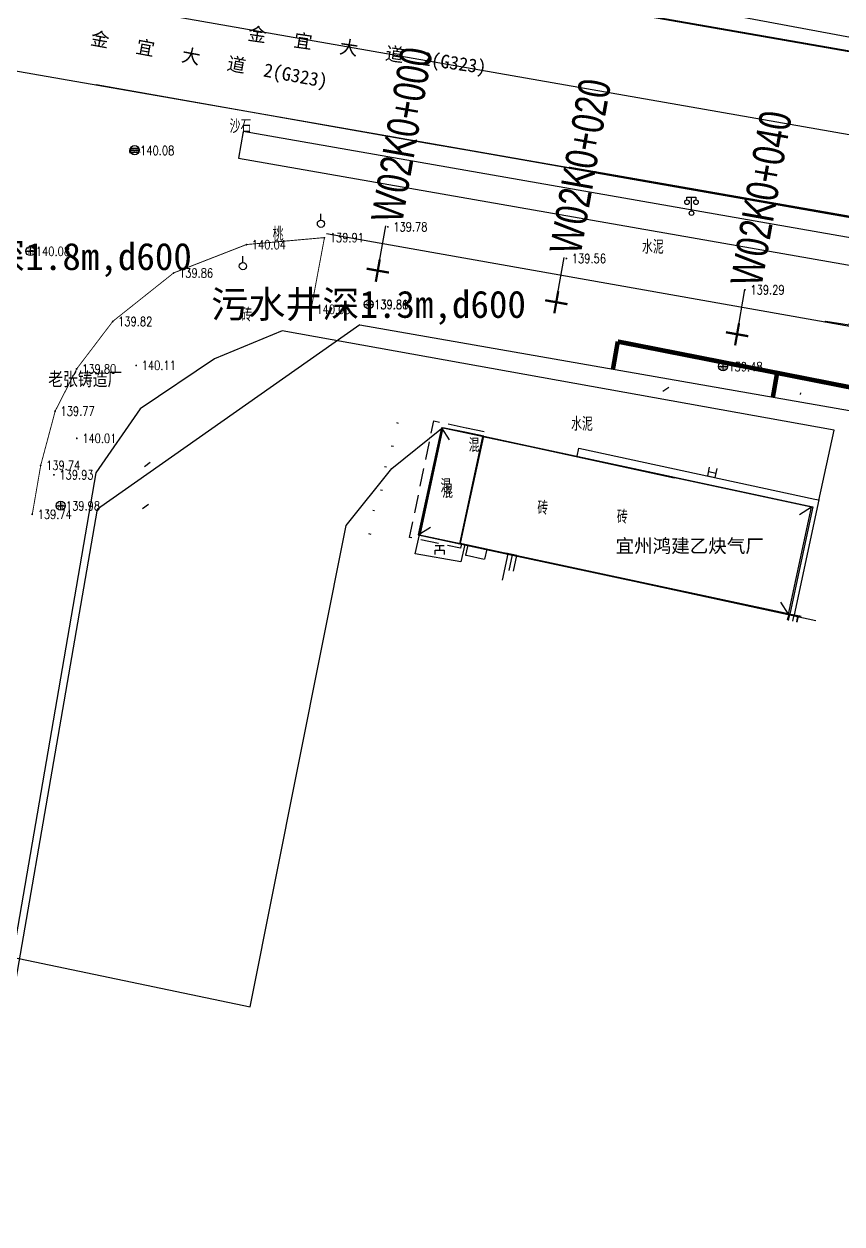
# Model space of a CAD drawing. Extents: x 529262 to 576451, y 2694391 to 2717535.
# Drawn here: x 561816.2 to 561906.4, y 2710966.7 to 2711099 of the extents above; entities that cross this region are included whole.
import ezdxf
from ezdxf.enums import TextEntityAlignment as Align
from ezdxf.xclip import XClip

# ---------------------------------------------------------------- set-up
doc = ezdxf.new("R2010")
doc.units = 0
doc.header["$XCLIPFRAME"] = 0
doc.linetypes.add('X5', pattern=[3, 2, -1])
for name, color, linetype in [('COMPONENT', 8, 'Continuous'), ('DLDW', 8, 'Continuous'), ('DLSS', 4, 'Continuous'), ('DMTZ', 8, 'Continuous'), ('GCD', 8, 'Continuous'), ('GPSCOMMON', 7, 'Continuous'), ('GXYZ', 8, 'Continuous'), ('JMD', 8, 'Continuous'), ('PP-COM', 7, 'Continuous'), ('RD-中线', 40, 'Continuous'), ('RD-红线', 7, 'Continuous'), ('ZBTZ', 8, 'Continuous'), ('ZJ', 7, 'Continuous'), ('桩号标注_W02-', 7, 'Continuous')]:
    doc.layers.add(name, color=color, linetype=linetype)
doc.layers.add('现状管道深度（物探资料）', color=2, linetype='Continuous', plot=False)
doc.styles.add('HZ', font='rs.shx', dxfattribs={"width": 0.8, "bigfont": 'hztxt.shx'})
doc.styles.add('SEMDI', font='smsim.shx', dxfattribs={"width": 0.75, "bigfont": 'smfs.shx'})
doc.styles.get("Standard").update_dxf_attribs({"font": '', "height": 2.5, "bigfont": 'smfs.shx'})
doc.styles.add('宋体', font='', dxfattribs={"width": 0.75})
doc.styles.add('等线体', font='simhei.ttf')
doc.styles.get('Standard').set_extended_font_data('FangSong_GB2312')
doc.styles.get('宋体').set_extended_font_data('SimSun')
doc.linetypes.add('10422', pattern='A,0.75,[150,AAA.SHX,S=0.5,R=0,X=0,Y=0.5],1.5,[177,AAA.SHX,S=1,R=0,X=0,Y=0.4],0.75', length=3)
doc.linetypes.add('1161', pattern='A,0,[149,AAA.SHX,S=0.15,R=0,X=0,Y=0],-1.6', length=1.6)

# ---------------------------------------------------------------- blocks, each defined once
blk = doc.blocks.new('A$C19FD0107')
at = {"layer": 'RD-中线', "color": 8}
blk.add_lwpolyline([(-9929.425205267966, 16843.05701837642), (-8702.785203561187, 16628.34379964275)], dxfattribs=at)
at = {"layer": 'RD-红线', "color": 8}
blk.add_lwpolyline([(-9144.7649583444, 16675.25258490955), (-9173.705719321966, 16654.91075072344, 0.4145317656116227)], format="xyb", dxfattribs=at)
blk.add_lwpolyline([(-9144.7649583444, 16675.25258490955), (-9023.493829451501, 16654.02507366939)], dxfattribs=at)
at = {"layer": 'RD-红线', "color": 8, "linetype": 'Continuous', "flags": 128}
blk.add_lwpolyline([(-9187.413728512824, 16576.09393472457), (-9173.70665000379, 16654.90539958281), (-9173.705719321966, 16654.91075072344)], dxfattribs=at)
blk = doc.blocks.new('GC200')
at = {"linetype": 'Continuous', "const_width": 0.2, "flags": 128}
blk.add_lwpolyline([(-0.1, 0, 1), (0.1, 0, 1)], format="xyb", close=True, dxfattribs=at)
blk = doc.blocks.new('gc018')
for p, q in [((-1, 1), (1, 1)), ((-1, 0), (1, 0)), ((-1, -1), (-1, 0)), ((0, 0), (0, 1)), ((1, 0), (1, -1))]:
    blk.add_line(p, q)
blk = doc.blocks.new('gc125')
at = {"color": 8}
blk.add_line((0, 0.8), (0, 2.2), dxfattribs=at)
blk.add_circle((0, 0), 0.8, dxfattribs=at)
blk = doc.blocks.new('gc097')
at = {"color": 8}
for p, q in [((-1, 2.9), (-1, 3.5)), ((-1, 3.5), (1, 3.5)), ((0, 0.5), (0, 3.5)), ((1, 3.5), (1, 2.9))]:
    blk.add_line(p, q, dxfattribs=at)
for centre in [(-1, 2.399999999999999), (1, 2.399999999999999), (0, 0)]:
    blk.add_circle(centre, 0.5, dxfattribs=at)
blk = doc.blocks.new('gcbj0102')
for p, q in [((-1, 0), (1, 0)), ((-8.881784197001252e-16, -1), (-8.881784197001252e-16, 1))]:
    blk.add_line(p, q)
blk.add_circle((0, 0), 1)
blk = doc.blocks.new('gcbj0103')
for p, q in [((-1, 0), (1, 0)), ((-0.9009279699931144, 0.4339686542644392), (0.9009279699931144, 0.4339686542644392)), ((-0.8840719287007585, -0.4673508584386284), (0.8840719287007585, -0.4673508584386284))]:
    blk.add_line(p, q)
blk.add_circle((0, 0), 1)

msp = doc.modelspace()

# ---------------------------------------------------------------- linework, layer by layer
at = {"color": 8, "linetype": 'Continuous', "flags": 128}
msp.add_lwpolyline([(561903.8701561291, 2711046.496759985), (561905.5602864975, 2711054.225730292), (561844.6621571921, 2711065.207480519), (561837.1951164074, 2711062.099504872), (561828.9847112969, 2711056.595845466), (561824.0998380714, 2711049.534611883), (561814.8823359006, 2710996.118289879), (561841.1071519719, 2710990.643068141), (561851.7027869623, 2711043.728264289), (561856.7667140297, 2711050.021849574), (561862.2357207877, 2711054.426312902)], dxfattribs=at)
at = {"layer": 'DLDW', "color": 252, "linetype": '1161'}
msp.add_lwpolyline([(561864.7902602633, 2711041.641424503), (561864.3756494417, 2711039.709038125), (561859.3416494417, 2711040.599038124), (561859.8006494415, 2711042.682038125)], dxfattribs=at)
at = {"layer": 'DLSS', "color": 8, "linetype": 'Continuous', "elevation": 141.203, "flags": 128}
msp.add_lwpolyline([(561759.2685533715, 2711103.673568791), (561762.6866494418, 2711103.058038125), (561832.3456494417, 2711090.882038125), (561876.2942924028, 2711083.200063409)], dxfattribs=at)
at = {"layer": 'DLSS', "color": 8, "linetype": 'Continuous', "flags": 128}
for points, const_width, elevation in [([(561942.5576494418, 2711089.765038125), (561924.1596494418, 2711093.063038125), (561878.8790252763, 2711100.962136782)], 0.2, -0.4269999999999925), ([(562084.0626494415, 2711065.071038125), (562061.7916494417, 2711068.945038125), (562012.0036494418, 2711077.665038124), (561959.5286494415, 2711086.845038125), (561890.1756494415, 2711099.030038125), (561878.887372768, 2711101.019500063)], 0.1, 136.145), ([(561876.2942924028, 2711083.200063409), (561948.4849034364, 2711070.581552089)], 0.2, 141.203)]:
    msp.add_lwpolyline(points, dxfattribs=dict(at, const_width=const_width, elevation=elevation))
msp.add_lwpolyline([(561864.9976494417, 2711085.102605182), (561860.7036494417, 2711085.857038125), (561824.1218579422, 2711092.310230558)], dxfattribs=at)
at = {"layer": 'DLSS', "linetype": 'Continuous', "flags": 128}
msp.add_lwpolyline([(561876.282626288, 2711083.119894821), (561864.9976494417, 2711085.102605182)], dxfattribs=at)
at = {"layer": 'DLSS', "color": 8, "linetype": 'Continuous', "const_width": 0.1, "flags": 128}
msp.add_lwpolyline([(561988.1666494418, 2711063.521038125), (561954.2126494417, 2711069.435038125), (561920.4436494417, 2711075.361038125), (561876.282626288, 2711083.119894821)], dxfattribs=at)
at = {"layer": 'DLSS', "linetype": 'Continuous', "const_width": 0.1, "flags": 128}
msp.add_lwpolyline([(561817.085, 2711044.98), (561818.017, 2711050.379), (561819.612, 2711056.351), (561821.992, 2711061.013), (561825.97, 2711066.242), (561832.685, 2711071.582), (561840.713, 2711074.707), (561849.32, 2711075.474), (561847.843, 2711067.571)], dxfattribs=at)
at = {"layer": 'DMTZ', "linetype": '10422'}
for points in [[(561904.469014699, 2711066.167196366), (561904.6436494418, 2711066.263038124), (561907.2286494419, 2711065.867038125), (561908.7346494417, 2711071.393038125)], [(561877.1904645971, 2711051.35700337), (561877.3806494417, 2711052.242038125), (561903.4156494418, 2711046.645038125)]]:
    msp.add_lwpolyline(points, dxfattribs=at)
at = {"layer": 'DMTZ', "linetype": '10422', "flags": 128}
for points in [[(561903.4156494418, 2711046.645038125), (561903.4156494418, 2711046.645038125), (561903.8709041082, 2711046.538157015), (561901.1442298224, 2711033.85677671)], [(561870.1886649802, 2711038.67398779), (561870.5597533458, 2711040.403528037)]]:
    msp.add_lwpolyline(points, dxfattribs=at)
at = {"layer": 'GPSCOMMON', "const_width": 0.5}
for points in [[(561881.6826799219, 2711064.009548215), (561881.1502174281, 2711060.967631196)], [(561881.6826799219, 2711064.009548215), (561923.3768902429, 2711055.804397845)], [(561899.2626000504, 2711060.54993387), (561898.7950826291, 2711057.879043024)]]:
    msp.add_lwpolyline(points, dxfattribs=at)
at = {"layer": 'JMD', "linetype": 'Continuous'}
for p, q in [((561886.6446494418, 2711058.530038124), (561887.3091132765, 2711058.975557835)), ((561901.8456926097, 2711058.363994732), (561901.8036719608, 2711058.168458891)), ((561857.2578099382, 2711055.068114664), (561857.4509142442, 2711055.016050021)), ((561862.2278369437, 2711054.5080295), (561863.0954514307, 2711053.163691334)), ((561856.931692811, 2711052.423613093), (561856.6881609961, 2711052.480113139)), ((561830.0916494417, 2711050.688038124), (561829.4491617294, 2711050.211373106)), ((561855.9561938886, 2711050.24050701), (561856.1492981946, 2711050.188442367)), ((561891.7786494417, 2711050.159038125), (561891.5706430207, 2711049.19147565)), ((561891.6757319535, 2711049.680307232), (561892.5366449325, 2711049.505599248)), ((561892.4294249449, 2711049.006854853), (561892.6416494417, 2711049.994038125)), ((561891.5706430207, 2711049.19147565), (561892.4294249449, 2711049.006854853)), ((561855.7261604964, 2711047.571664561), (561855.4843790905, 2711047.635239334)), ((561829.2484119218, 2711045.607244451, -851.1449999999999), (561829.8989005776, 2711046.072931588, -851.1449999999999)), ((561854.6545778388, 2711045.412899355), (561854.847682145, 2711045.360834713)), ((561903.0673611957, 2711045.763487065), (561901.7238670678, 2711044.894566167)), ((561854.4546650365, 2711042.736036443), (561854.2128836308, 2711042.799611216)), ((561859.6618369437, 2711042.679029501), (561861.0060533126, 2711043.546832677)), ((561868.957822649, 2711037.699804435), (561869.582900734, 2711040.613120522)), ((561870.5597533458, 2711040.403528037), (561869.3369866979, 2711040.665883583)), ((561869.696636601, 2711038.761995766), (561870.07132704, 2711040.50832428)), ((561870.5597533458, 2711040.403528037), (561870.081483144, 2711040.506145197)), ((561870.1886649802, 2711038.67398779), (561870.5597533458, 2711040.403528037)), ((561900.5268369435, 2711033.9410295), (561899.6577274734, 2711035.284401648)), ((561900.5388624133, 2711033.938458141), (561900.3852217711, 2711033.272799661)), ((561900.5100029872, 2711033.250480335), (561900.6656494415, 2711033.944038125)), ((561901.7608369439, 2711033.7160295), (561900.5388624133, 2711033.938458141)), ((561900.6656494415, 2711033.944038125), (561901.8996494418, 2711033.719038125)), ((561900.9936181143, 2711033.163977217), (561901.1442298224, 2711033.85677671)), ((561901.5226966726, 2711033.759376735), (561901.3823290939, 2711033.094449385)), ((561901.4772083039, 2711033.077478561), (561901.6228102032, 2711033.769515296))]:
    msp.add_line(p, q, dxfattribs=at)
at = {"layer": 'JMD', "linetype": 'X5', "flags": 128}
for points in [[(561864.4445476204, 2711041.715600249), (561864.3386494418, 2711041.222038125), (561858.7186494417, 2711042.419038125), (561861.3825476203, 2711055.259600248), (561864.9976494417, 2711054.489622156)], [(561864.9976494417, 2711054.489622156), (561867.0025476204, 2711054.062600248), (561866.8966494417, 2711053.569038124)]]:
    msp.add_lwpolyline(points, dxfattribs=at)
at = {"layer": 'JMD', "linetype": 'Continuous', "flags": 128}
for points in [[(561871.8201507564, 2711052.454127141), (561862.2278369437, 2711054.5080295), (561859.6618369437, 2711042.679029501), (561870.073705966, 2711040.452701065)], [(561870.0726503314, 2711040.445446831), (561864.2414514527, 2711041.708659513), (561866.8066494418, 2711053.550038124), (561871.8215383654, 2711052.463662678)], [(561864.9976494417, 2711044.814840541), (561866.8966494417, 2711053.569038124), (561871.8281799436, 2711052.509303061)], [(561870.073705966, 2711040.452701065), (561900.5268369435, 2711033.9410295), (561903.0673611957, 2711045.763487065), (561871.8201507564, 2711052.454127141)], [(561871.8281799436, 2711052.509303061), (561903.2036494417, 2711045.767038125), (561900.6656494415, 2711033.944038125), (561870.081483144, 2711040.506145197)], [(561871.8215383654, 2711052.463662678), (561887.903927044, 2711048.979734627)], [(561864.9976494417, 2711041.596927294), (561864.3306494417, 2711041.740038124), (561864.9976494417, 2711044.814840541)], [(561870.081483144, 2711040.506145197), (561864.9976494417, 2711041.596927294)], [(561903.5322570007, 2711033.197091841), (561870.0726503314, 2711040.445446831)]]:
    msp.add_lwpolyline(points, dxfattribs=at)
at = {"layer": 'JMD', "linetype": 'Continuous', "elevation": 141.211, "flags": 128}
for points in [[(561864.9976494417, 2711053.963929515), (561862.3666494418, 2711054.511038125), (561859.8006494415, 2711042.682038125), (561864.3306494417, 2711041.740038124), (561864.9976494417, 2711044.814840541)], [(561864.9976494417, 2711044.814840541), (561866.8966494417, 2711053.569038124), (561864.9976494417, 2711053.963929515)]]:
    msp.add_lwpolyline(points, dxfattribs=at)
at = {"layer": 'JMD', "linetype": 'Continuous', "elevation": 115.641, "flags": 128}
msp.add_lwpolyline([(561866.8066494418, 2711053.550038124), (561862.3876494417, 2711054.487038124), (561859.8266494418, 2711042.665038125), (561864.2414514527, 2711041.708659513)], close=True, dxfattribs=at)
at = {"layer": 'JMD', "linetype": 'X5'}
for points in [[(561865.1342193405, 2711041.567624998), (561864.9976494417, 2711040.93111047)], [(561864.9976494417, 2711040.93111047), (561864.8976494418, 2711040.465038125), (561864.9976494417, 2711040.443088054)], [(561864.9976494417, 2711040.443088054), (561867.0206494418, 2711039.999038125), (561867.2593712808, 2711041.111654598)]]:
    msp.add_lwpolyline(points, dxfattribs=at)
at = {"layer": 'ZBTZ', "linetype": '1161', "flags": 128}
for points in [[(561999.3869239563, 2711083.509492726), (561848.2216872387, 2711111.71614923), (561847.5378809803, 2711108.769185768), (561998.7834732548, 2711080.569591912)], [(561994.4847603522, 2711060.19529436), (561840.3484894239, 2711087.191570857), (561839.8264094578, 2711084.237243567), (561839.8264094578, 2711084.237243567), (561993.9672040178, 2711057.240275673)]]:
    msp.add_lwpolyline(points, close=True, dxfattribs=at)
at = {"layer": 'ZBTZ', "linetype": '1161', "elevation": 137.81, "flags": 128}
msp.add_lwpolyline([(561966.4211731956, 2711055.197243427), (561849.5530635194, 2711075.877850926)], dxfattribs=at)
at = {"layer": '桩号标注_W02-'}
for p, q in [((561855.2021255568, 2711071.831602438), (561856.0733737315, 2711076.75510999)), ((561874.8961557663, 2711068.34660974), (561875.767403941, 2711073.270117293)), ((561894.8450717215, 2711064.816513275), (561895.7163198962, 2711069.740020827))]:
    msp.add_line(p, q, dxfattribs=at)
at = {"layer": '桩号标注_W02-', "const_width": 0.25}
for points in [[(561855.4199376004, 2711073.062479326), (561854.9843135133, 2711070.60072555)], [(561856.4330024449, 2711071.613790394), (561853.9712486687, 2711072.049414482)], [(561875.11396781, 2711069.577486628), (561874.6783437228, 2711067.115732852)], [(561876.1270326545, 2711068.128797696), (561873.6652788783, 2711068.564421784)], [(561895.0628837651, 2711066.047390163), (561894.627259678, 2711063.585636387)], [(561896.0759486096, 2711064.598701231), (561893.6141948334, 2711065.034325318)]]:
    msp.add_lwpolyline(points, dxfattribs=at)

# ---------------------------------------------------------------- block references
at = {"layer": 'COMPONENT', "linetype": 'Continuous', "xscale": 0.5, "yscale": 0.5}
for name, p in [('gcbj0103', (561828.3885996187, 2711085.115669151)), ('gcbj0102', (561816.880443365, 2711073.981511463)), ('gcbj0102', (561854.2094020606, 2711068.108638125)), ('gcbj0102', (561893.3026420894, 2711061.271476414)), ('gcbj0102', (561820.2144608807, 2711045.90444991))]:
    msp.add_blockref(name, p, dxfattribs=at)
at = {"layer": 'DLDW', "color": 252, "linetype": 'Continuous', "xscale": 0.5, "yscale": 0.5}
msp.add_blockref('gc097', (561889.8116494417, 2711078.170038125, -849.9), dxfattribs=at)
at = {"layer": 'DLDW', "color": 252, "linetype": '1161', "xscale": 0.5, "yscale": 0.5, "zscale": 0.5}
msp.add_blockref('gc018', (561862.0390288042, 2711041.021692802), dxfattribs=at)
at = {"layer": 'GCD', "linetype": 'Continuous'}
ref = msp.add_blockref('GC200', (561828.3778874236, 2711085.080407475, 140.08), dxfattribs=dict(at, xscale=0.5, yscale=0.5, zscale=0.5))
ref.add_attrib('height', '140.08', dxfattribs={"linetype": 'Continuous', "height": 1, "style": 'HZ', "width": 0.8}).set_placement((561828.9778874236, 2711085.080407475, 140.08), align=Align.MIDDLE_LEFT)
ref = msp.add_blockref('GC200', (561856.3126997735, 2711076.656719203, 139.776), dxfattribs=dict(at, xscale=0.5, yscale=0.5, zscale=0.5))
ref.add_attrib('height', '139.78', dxfattribs={"linetype": 'Continuous', "height": 1, "style": 'HZ', "width": 0.8}).set_placement((561856.9126997734, 2711076.656719203, 139.776), align=Align.MIDDLE_LEFT)
ref = msp.add_blockref('GC200', (561849.3038874236, 2711075.456407475, 139.907), dxfattribs=dict(at, xscale=0.5, yscale=0.5, zscale=0.5))
ref.add_attrib('height', '139.91', dxfattribs={"linetype": 'Continuous', "height": 1, "style": 'HZ', "width": 0.8}).set_placement((561849.9038874236, 2711075.456407475, 139.907), align=Align.MIDDLE_LEFT)
ref = msp.add_blockref('GC200', (561816.8728874236, 2711073.961407475, 140.078), dxfattribs=dict(at, xscale=0.5, yscale=0.5, zscale=0.5))
ref.add_attrib('height', '140.08', dxfattribs={"linetype": 'Continuous', "height": 1, "style": 'HZ', "width": 0.8}).set_placement((561817.4728874236, 2711073.961407475, 140.078), align=Align.MIDDLE_LEFT)
ref = msp.add_blockref('GC200', (561840.6968874236, 2711074.689407475, 140.035), dxfattribs=dict(at, xscale=0.5, yscale=0.5, zscale=0.5))
ref.add_attrib('height', '140.04', dxfattribs={"linetype": 'Continuous', "height": 1, "style": 'HZ', "width": 0.8}).set_placement((561841.2968874236, 2711074.689407475, 140.035), align=Align.MIDDLE_LEFT)
ref = msp.add_blockref('GC200', (561876.0101522882, 2711073.169503171, 139.564), dxfattribs=dict(at, xscale=0.5, yscale=0.5, zscale=0.5))
ref.add_attrib('height', '139.56', dxfattribs={"linetype": 'Continuous', "height": 1, "style": 'HZ', "width": 0.8}).set_placement((561876.6101522882, 2711073.169503171, 139.564), align=Align.MIDDLE_LEFT)
ref = msp.add_blockref('GC200', (561832.6688874237, 2711071.564407475, 139.856), dxfattribs=dict(at, xscale=0.5, yscale=0.5, zscale=0.5))
ref.add_attrib('height', '139.86', dxfattribs={"linetype": 'Continuous', "height": 1, "style": 'HZ', "width": 0.8}).set_placement((561833.2688874237, 2711071.564407475, 139.856), align=Align.MIDDLE_LEFT)
ref = msp.add_blockref('GC200', (561895.7142294145, 2711069.710101285, 139.294), dxfattribs=dict(at, xscale=0.5, yscale=0.5, zscale=0.5))
ref.add_attrib('height', '139.29', dxfattribs={"linetype": 'Continuous', "height": 1, "style": 'HZ', "width": 0.8}).set_placement((561896.3142294144, 2711069.710101285, 139.294), align=Align.MIDDLE_LEFT)
ref = msp.add_blockref('GC200', (561847.8268874236, 2711067.553407475, 140.049), dxfattribs=dict(at, xscale=0.5, yscale=0.5, zscale=0.5))
ref.add_attrib('height', '140.05', dxfattribs={"linetype": 'Continuous', "height": 1, "style": 'HZ', "width": 0.8}).set_placement((561848.4268874236, 2711067.553407475, 140.049), align=Align.MIDDLE_LEFT)
ref = msp.add_blockref('GC200', (561854.1958874237, 2711068.072407475, 139.857), dxfattribs=dict(at, xscale=0.5, yscale=0.5, zscale=0.5))
ref.add_attrib('height', '139.86', dxfattribs={"linetype": 'Continuous', "height": 1, "style": 'HZ', "width": 0.8}).set_placement((561854.7958874237, 2711068.072407475, 139.857), align=Align.MIDDLE_LEFT)
ref = msp.add_blockref('GC200', (561854.2055404613, 2711068.106705434, 139.81), dxfattribs=dict(at, xscale=0.5, yscale=0.5, zscale=0.5))
ref.add_attrib('height', '139.81', dxfattribs={"linetype": 'Continuous', "height": 1, "style": 'HZ', "width": 0.8}).set_placement((561854.8055404613, 2711068.106705434, 139.81), align=Align.MIDDLE_LEFT)
ref = msp.add_blockref('GC200', (561825.9538874236, 2711066.224407475, 139.824), dxfattribs=dict(at, xscale=0.5, yscale=0.5, zscale=0.5))
ref.add_attrib('height', '139.82', dxfattribs={"linetype": 'Continuous', "height": 1, "style": 'HZ', "width": 0.8}).set_placement((561826.5538874236, 2711066.224407475, 139.824), align=Align.MIDDLE_LEFT)
ref = msp.add_blockref('GC200', (561821.9758874236, 2711060.995407475, 139.802), dxfattribs=dict(at, xscale=0.5, yscale=0.5, zscale=0.5))
ref.add_attrib('height', '139.80', dxfattribs={"linetype": 'Continuous', "height": 1, "style": 'HZ', "width": 0.8}).set_placement((561822.5758874236, 2711060.995407475, 139.802), align=Align.MIDDLE_LEFT)
ref = msp.add_blockref('GC200', (561828.5488874236, 2711061.378407475, 140.105), dxfattribs=dict(at, xscale=0.5, yscale=0.5, zscale=0.5))
ref.add_attrib('height', '140.11', dxfattribs={"linetype": 'Continuous', "height": 1, "style": 'HZ', "width": 0.8}).set_placement((561829.1488874236, 2711061.378407475, 140.105), align=Align.MIDDLE_LEFT)
ref = msp.add_blockref('GC200', (561893.2878874236, 2711061.230407475, 139.475), dxfattribs=dict(at, xscale=0.5, yscale=0.5, zscale=0.5))
ref.add_attrib('height', '139.48', dxfattribs={"linetype": 'Continuous', "height": 1, "style": 'HZ', "width": 0.8}).set_placement((561893.8878874236, 2711061.230407475, 139.475), align=Align.MIDDLE_LEFT)
ref = msp.add_blockref('GC200', (561819.5958874236, 2711056.333407475, 139.766), dxfattribs=dict(at, xscale=0.5, yscale=0.5, zscale=0.5))
ref.add_attrib('height', '139.77', dxfattribs={"linetype": 'Continuous', "height": 1, "style": 'HZ', "width": 0.8}).set_placement((561820.1958874236, 2711056.333407475, 139.766), align=Align.MIDDLE_LEFT)
ref = msp.add_blockref('GC200', (561821.9958874236, 2711053.336407475, 140.012), dxfattribs=dict(at, xscale=0.5, yscale=0.5, zscale=0.5))
ref.add_attrib('height', '140.01', dxfattribs={"linetype": 'Continuous', "height": 1, "style": 'HZ', "width": 0.8}).set_placement((561822.5958874236, 2711053.336407475, 140.012), align=Align.MIDDLE_LEFT)
ref = msp.add_blockref('GC200', (561818.0008874236, 2711050.361407475, 139.738), dxfattribs=dict(at, xscale=0.5, yscale=0.5, zscale=0.5))
ref.add_attrib('height', '139.74', dxfattribs={"linetype": 'Continuous', "height": 1, "style": 'HZ', "width": 0.8}).set_placement((561818.6008874236, 2711050.361407475, 139.738), align=Align.MIDDLE_LEFT)
ref = msp.add_blockref('GC200', (561819.4698874237, 2711049.311407475, 139.933), dxfattribs=dict(at, xscale=0.5, yscale=0.5, zscale=0.5))
ref.add_attrib('height', '139.93', dxfattribs={"linetype": 'Continuous', "height": 1, "style": 'HZ', "width": 0.8}).set_placement((561820.0698874237, 2711049.311407475, 139.933), align=Align.MIDDLE_LEFT)
ref = msp.add_blockref('GC200', (561817.0688874236, 2711044.962407475, 139.736), dxfattribs=dict(at, xscale=0.5, yscale=0.5, zscale=0.5))
ref.add_attrib('height', '139.74', dxfattribs={"linetype": 'Continuous', "height": 1, "style": 'HZ', "width": 0.8}).set_placement((561817.6688874236, 2711044.962407475, 139.736), align=Align.MIDDLE_LEFT)
ref = msp.add_blockref('GC200', (561820.1888874236, 2711045.889407475, 139.983), dxfattribs=dict(at, xscale=0.5, yscale=0.5, zscale=0.5))
ref.add_attrib('height', '139.98', dxfattribs={"linetype": 'Continuous', "height": 1, "style": 'HZ', "width": 0.8}).set_placement((561820.7888874236, 2711045.889407475, 139.983), align=Align.MIDDLE_LEFT)
at = {"layer": 'PP-COM'}
ref = msp.add_blockref('A$C19FD0107', (570997.9927985519, 2694390.602628201), dxfattribs=at)
XClip(ref).set_block_clipping_path([(-9366.438313488383, 14428.60439108219), (-3328.44807433628, 17452.748486375436)])
at = {"layer": 'ZBTZ', "linetype": 'Continuous', "xscale": 0.5, "yscale": 0.5}
for p in [(561848.9353705699, 2711077.004627842), (561840.3255109184, 2711072.331472057)]:
    msp.add_blockref('gc125', p, dxfattribs=at)

# ---------------------------------------------------------------- texts
at = {"layer": 'DLSS', "color": 8, "linetype": 'Continuous', "style": '宋体'}
msp.add_text('金   宜   大   道  2(G323)', height=1.5, rotation=351.7834057047409, dxfattribs=at).set_placement((561854.0264288986, 2711096.057243677), align=Align.MIDDLE)
at = {"layer": 'GXYZ', "linetype": 'Continuous', "style": '宋体'}
for s, p in [('雨水', (561828.390828782, 2711085.075272215)), ('污', (561816.8806460162, 2711073.97532097)), ('污', (561854.2096047119, 2711068.102447632)), ('污', (561893.3028447407, 2711061.26528592)), ('污', (561820.214663532, 2711045.898259417))]:
    msp.add_text(s, height=0.5, dxfattribs=at).set_placement(p, align=Align.MIDDLE)
at = {"layer": 'JMD', "linetype": 'Continuous', "style": 'HZ', "width": 0.8}
for s, p in [('砖', (561841.3251494418, 2711066.970538125)), ('混', (561866.428324218, 2711052.593873017)), ('混', (561863.3162027989, 2711048.10256426)), ('混', (561863.4967136572, 2711047.499165993)), ('砖', (561874.005288406, 2711045.655159183)), ('砖', (561882.7878329229, 2711044.672850765))]:
    msp.add_text(s, height=1.5, dxfattribs=at).set_placement(p, align=Align.MIDDLE_RIGHT)
at = {"layer": 'ZBTZ', "linetype": 'Continuous', "style": 'HZ', "width": 0.8}
msp.add_text('桃', height=1.5, dxfattribs=at).set_placement((561844.2052621472, 2711075.942546799), align=Align.MIDDLE)
at = {"layer": 'ZJ', "color": 8, "linetype": 'Continuous', "style": '等线体'}
msp.add_text('金   宜   大   道  2(G323)', height=1.5, rotation=349.5098012914563, dxfattribs=at).set_placement((561836.5888818057, 2711095.034518053), align=Align.MIDDLE)
at = {"layer": 'ZJ', "color": 8, "linetype": 'Continuous', "width": 0.8}
for s, style, p in [('沙石', 'HZ', (561840.0560508895, 2711087.815678578)), ('水泥', 'HZ', (561885.5486751182, 2711074.520985004)), ('老张铸造厂', '宋体', (561822.9262880766, 2711059.898045038)), ('水泥', 'HZ', (561877.7284860457, 2711054.997409103))]:
    msp.add_text(s, height=1.5, dxfattribs=dict(at, style=style)).set_placement(p, align=Align.MIDDLE)
at = {"layer": 'ZJ', "color": 8, "linetype": 'Continuous', "style": '等线体'}
msp.add_text('宜州鸿建乙炔气厂', height=1.5, dxfattribs=at).set_placement((561889.6200169444, 2711041.506798314), align=Align.MIDDLE)
at = {"layer": '桩号标注_W02-', "style": 'SEMDI', "width": 0.75}
for s, p in [('W02K0+000', (561856.1604985489, 2711077.247460746)), ('W02K0+020', (561875.8545287584, 2711073.762468048)), ('W02K0+040', (561895.8034447136, 2711070.232371583))]:
    msp.add_text(s, height=3.5, rotation=79.96500553475654, dxfattribs=at).set_placement(p, align=Align.MIDDLE_LEFT)
at = {"layer": '现状管道深度（物探资料）'}
for s, p in [('污水井深1.8m,d600', (561817.32, 2711073.395)), ('污水井深1.3m,d600', (561854.1805936798, 2711068.12001106))]:
    msp.add_text(s, height=3, dxfattribs=at).set_placement(p, align=Align.MIDDLE_CENTER)

doc.saveas('drawing.dxf')
